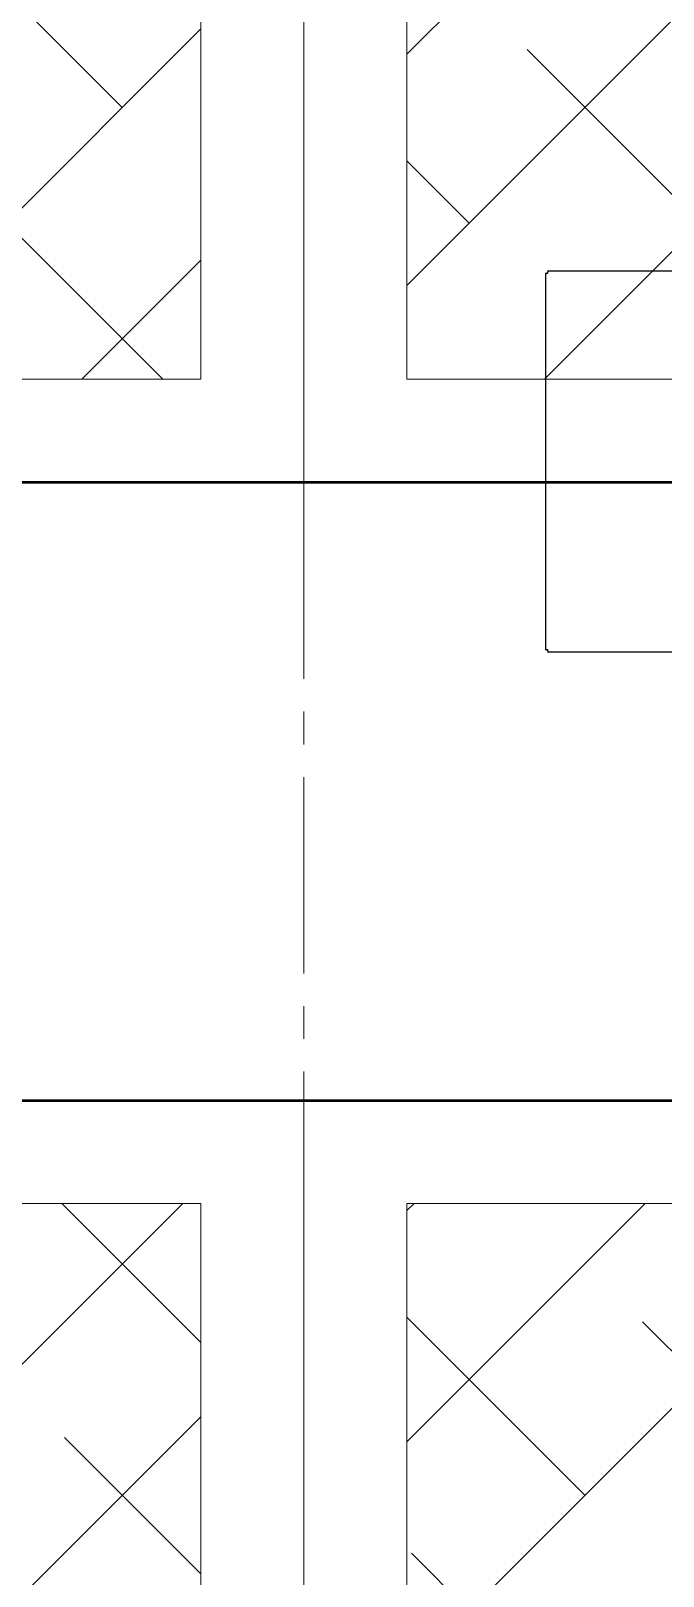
# Model space of a CAD drawing. Header units: millimetres. Extents: x 163705 to 1616509, y 81827 to 302547.
# Drawn here: x 226663 to 227277, y 147198 to 148698 of the extents above; entities that cross this region are included whole.
import ezdxf

# ---------------------------------------------------------------- set-up
doc = ezdxf.new("R2010")
doc.units = ezdxf.units.MM
doc.header["$LTSCALE"] = 10
doc.linetypes.add('CENTER2', pattern=[28.575, 19.05, -3.175, 3.175, -3.175])
for name, color, linetype, lineweight in [('1-中心线', 1, 'CENTER2', 0), ('1-填充', 8, 'Continuous', 18), ('1-设备轮廓', 2, 'Continuous', 18)]:
    doc.layers.add(name, color=color, linetype=linetype, lineweight=lineweight)

# ---------------------------------------------------------------- blocks, each defined once
blk = doc.blocks.new('A$C5A5F0ED2')
at = {"layer": '1-填充'}
h = blk.add_hatch(dxfattribs=at)
h.set_pattern_fill('ANSI38', color=256, scale=50)
h.paths.add_polyline_path([(100, 100), (5900, 100), (5900, 1900), (100, 1900)])
h.paths.add_polyline_path([(675, 1000, 1), (1325, 1000, 1)], flags=16)
h.paths.add_polyline_path([(3325, 1000, 0.677608), (2764.3, 776.2, 0.677608)], flags=16)
h.paths.add_polyline_path([(5325, 1000, 0.677608), (4764.3, 776.2, 0.677608)], flags=16)
for points in [[(0, 0), (6000, 0), (6000, 2000), (0, 2000)], [(100, 100), (5900, 100), (5900, 1900), (100, 1900)]]:
    blk.add_lwpolyline(points, close=True, dxfattribs=at)
blk = doc.blocks.new('A$C7121566b')
at = {"layer": '1-中心线'}
blk.add_line((16999.7, 11700.2), (16999.7, 0), dxfattribs=at)
at = {"layer": '1-设备轮廓', "lineweight": 50, "ltscale": 5}
for points in [[(4499.7, 7700.1), (47799.6, 7700.1)], [(4499.7, 7100.1), (47799.6, 7100.1)]]:
    blk.add_lwpolyline(points, dxfattribs=at)
for p in [(10999.7, 7700.1), (16999.7, 7700.1), (10999.7, 5100.1), (16999.7, 5100.1)]:
    blk.add_blockref('A$C5A5F0ED2', p)
blk = doc.blocks.new('11')
at = {"lineweight": 25}
for p, q in [((1154.5, -522.2), (1154.5, -990.9)), ((1522.3, -520), (1156.7, -520)), ((1156.7, -520.1), (1156.7, -521.5)), ((1156.7, -521.5), (1156.7, -521.7)), ((1522.3, -520.1), (1522.3, -521.5)), ((1522.3, -521.5), (1522.3, -521.7)), ((1524.5, -990.9), (1524.5, -522.2))]:
    blk.add_line(p, q, dxfattribs=at)
for points, knots in [([(1154.5, -522.2), (1154.5, -522.1), (1154.6, -522.1), (1154.8, -521.9), (1155, -521.9), (1155.5, -521.8), (1155.7, -521.7), (1156.3, -521.7), (1156.7, -521.7), (1157, -521.7)], [0, 0, 0, 0, 0.663211, 0.663211, 1.326422, 1.326422, 1.989633, 1.989633, 2.652844, 2.652844, 2.652844, 2.652844]), ([(1157, -521.7), (1157, -521.4), (1156.9, -520.8), (1156.8, -520.2), (1156.8, -520), (1156.8, -520), (1156.8, -520)], [0, 0, 0, 0, 0.552532, 1.105064, 1.657596, 1.767418, 1.767418, 1.767418, 1.767418]), ([(1156.9, -521.7), (1156.9, -521.7), (1156.8, -521.6), (1156.8, -521.5), (1156.8, -521.5), (1156.8, -521.5)], [0, 0, 0, 0, 0.0788248, 0.2412778, 0.2735672, 0.2735672, 0.2735672, 0.2735672]), ([(1522.2, -520), (1522.2, -520), (1522.2, -520), (1522.1, -520.2), (1522.1, -520.8), (1522, -521.4), (1522, -521.7)], [0, 0, 0, 0, 0.109822, 0.662354, 1.214886, 1.767418, 1.767418, 1.767418, 1.767418]), ([(1522, -521.7), (1522.3, -521.7), (1522.6, -521.7), (1523.3, -521.7), (1523.5, -521.8), (1524, -521.9), (1524.2, -521.9), (1524.4, -522.1), (1524.5, -522.1), (1524.5, -522.2)], [0, 0, 0, 0, 0.663211, 0.663211, 1.326422, 1.326422, 1.989633, 1.989633, 2.652844, 2.652844, 2.652844, 2.652844]), ([(1522.2, -521.5), (1522.2, -521.5), (1522.2, -521.5), (1522.2, -521.6), (1522.1, -521.7), (1522.1, -521.7)], [0, 0, 0, 0, 0.0322894, 0.1947424, 0.2735672, 0.2735672, 0.2735672, 0.2735672])]:
    blk.add_open_spline(points, degree=3, knots=knots, dxfattribs=at)
blk = doc.blocks.new('A$C790c3438')
at = {"xscale": -1, "rotation": 89.99999999999993}
blk.add_blockref('11', (-18501.6, 10613.1), dxfattribs=at)

msp = doc.modelspace()

# ---------------------------------------------------------------- linework, layer by layer
at = {"layer": '1-中心线'}
msp.add_line((226927.833, 152259.738), (226927.833, 141059.499), dxfattribs=at)

# ---------------------------------------------------------------- block references
for name, p in [('A$C790c3438', (245144.313, 139006.156)), ('A$C7121566b', (209928.183, 140559.499))]:
    msp.add_blockref(name, p)

doc.saveas('drawing.dxf')
